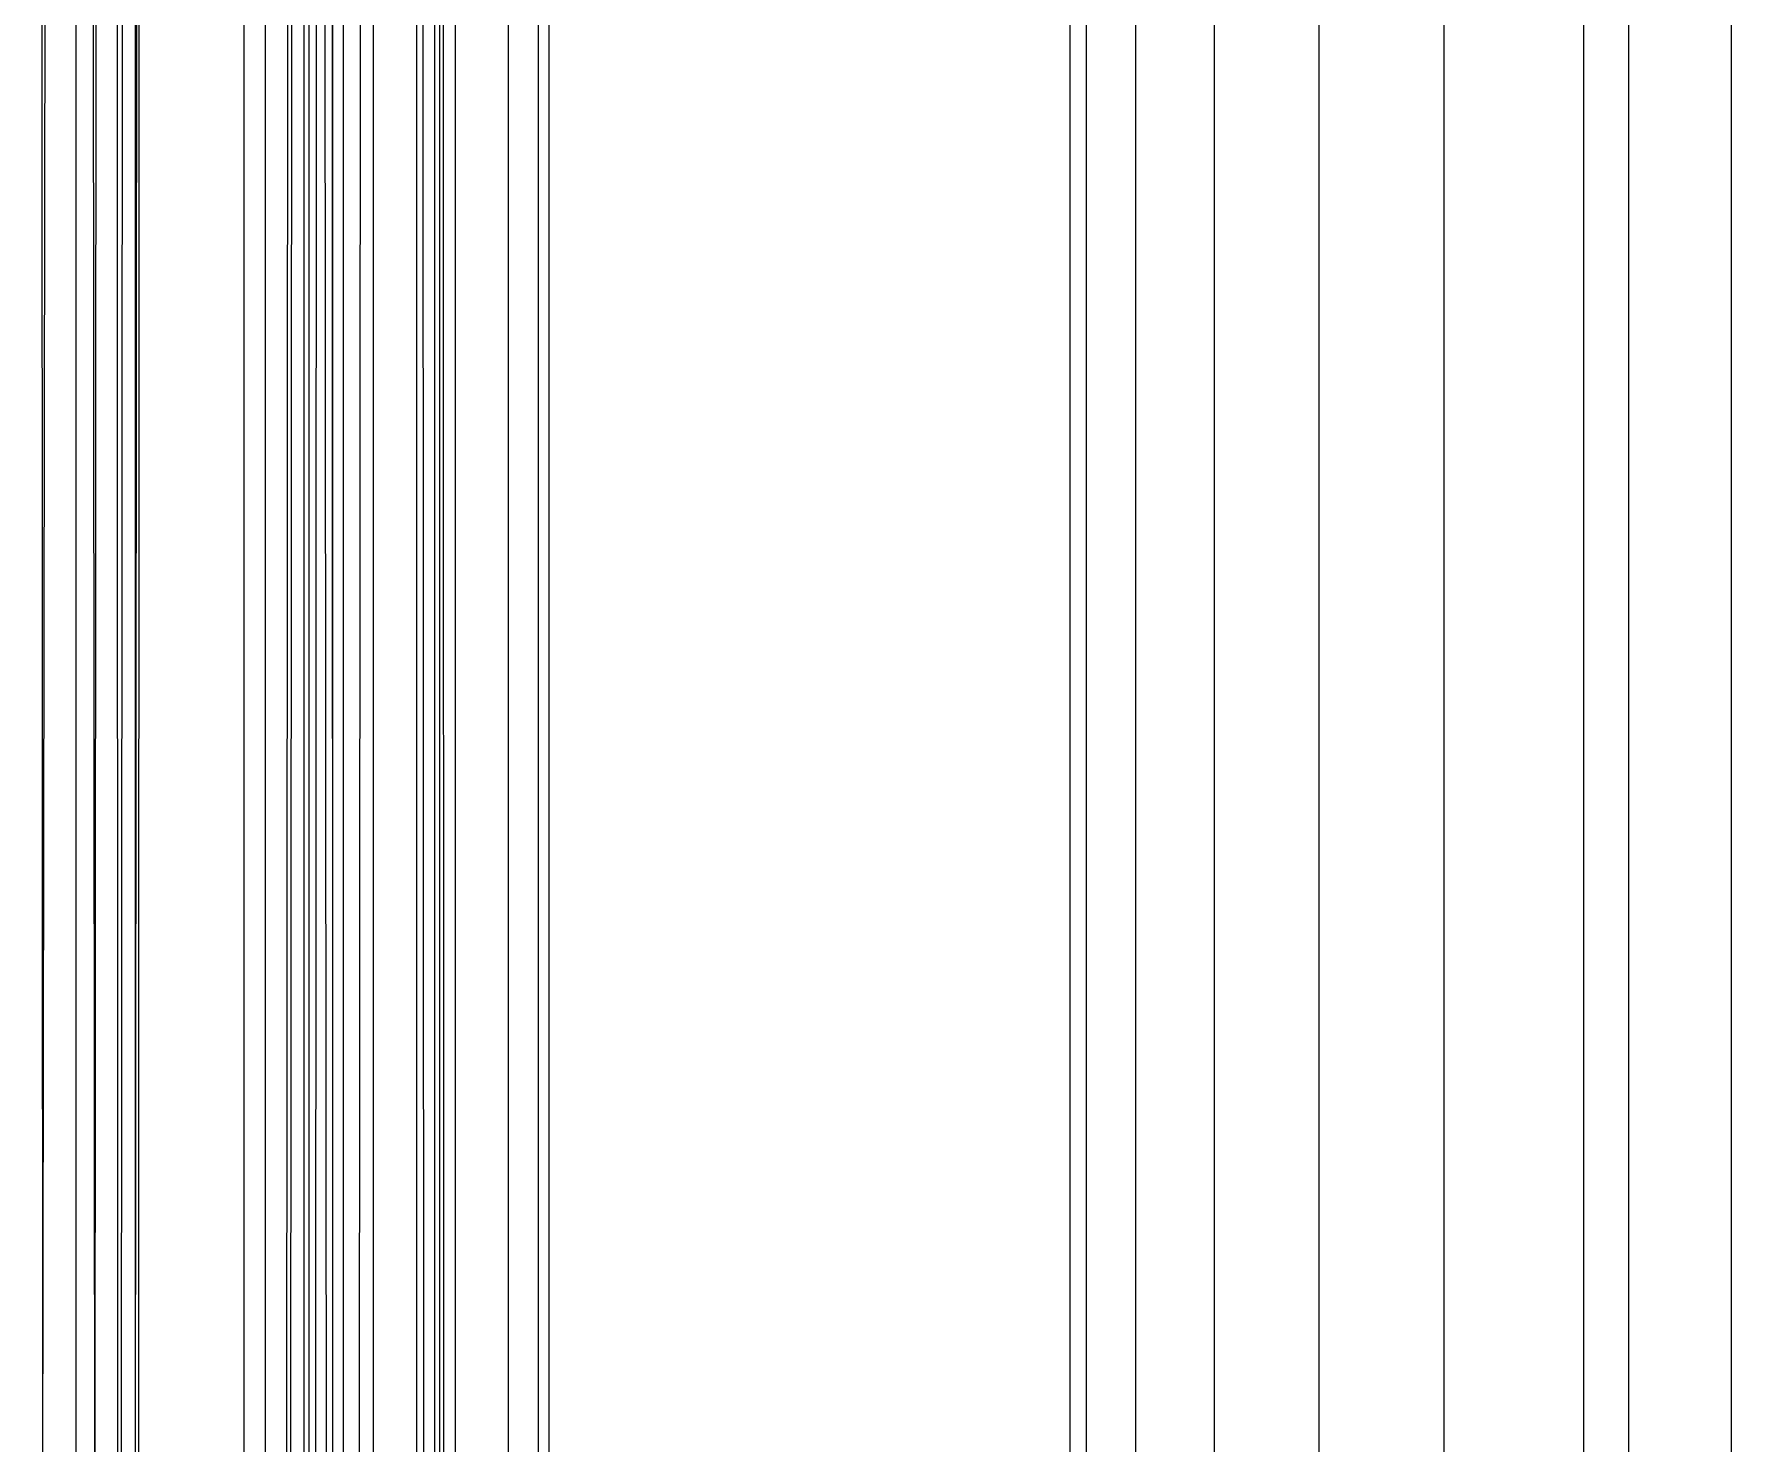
# Model space of a CAD drawing. Header units: inches. Extents: x 17 to 4615, y 5 to 3256.
# Drawn here: x 1647.58 to 1660.93, y 2421.07 to 2432.15 of the extents above; entities that cross this region are included whole.
import ezdxf

# ---------------------------------------------------------------- set-up
doc = ezdxf.new("R2010")
doc.units = ezdxf.units.IN
doc.header["$MEASUREMENT"] = 0

msp = doc.modelspace()

# ---------------------------------------------------------------- linework, layer by layer
for p, q in [((1658.676, 2228.956), (1658.676, 2605.238)), ((1660.932, 2593.884), (1660.932, 2240.021)), ((1660.129, 2240.364), (1660.129, 2593.541)), ((1659.775, 2240.515), (1659.775, 2593.39)), ((1657.69, 2592.499), (1657.69, 2241.405)), ((1656.867, 2592.148), (1656.867, 2241.757)), ((1656.247, 2591.883), (1656.247, 2242.022)), ((1655.732, 2591.662), (1655.732, 2242.242)), ((1655.863, 2242.186), (1655.863, 2591.718)), ((1651.548, 2589.914), (1651.548, 2244.023)), ((1651.632, 2589.95), (1651.632, 2243.986)), ((1651.312, 2589.813), (1651.312, 2244.125)), ((1649.747, 2418.932), (1649.751, 2588.55)), ((1649.868, 2588.55), (1649.932, 2419.102)), ((1649.932, 2419.102), (1649.932, 2588.402)), ((1650.017, 2419.102), (1650.017, 2588.402)), ((1649.403, 2419.447), (1649.403, 2588.037)), ((1647.651, 2419.717), (1647.582, 2587.852)), ((1647.651, 2419.717), (1647.912, 2587.588)), ((1647.912, 2587.588), (1647.912, 2419.907)), ((1647.912, 2587.588), (1648.06, 2419.973)), ((1648.164, 2587.49), (1648.06, 2419.973)), ((1648.241, 2420.034), (1648.217, 2587.478)), ((1648.271, 2420.026), (1648.379, 2587.458)), ((1648.379, 2587.458), (1648.379, 2420.037)), ((1650.898, 2420.804), (1650.898, 2586.701)), ((1650.773, 2586.653), (1650.773, 2420.843)), ((1650.806, 2420.845), (1650.773, 2586.653)), ((1649.569, 2418.816), (1649.687, 2581.614)), ((1650.141, 2419.102), (1650.252, 2579.778)), ((1650.252, 2419.102), (1650.252, 2579.778)), ((1650.593, 2419.102), (1650.593, 2554.565)), ((1650.593, 2554.565), (1650.647, 2419.102)), ((1649.6, 2418.931), (1649.701, 2537.43)), ((1649.708, 2418.932), (1649.701, 2537.43)), ((1649.826, 2490.896), (1649.795, 2418.933)), ((1649.232, 2463.306), (1649.232, 2419.706)), ((1650.732, 2462.152), (1650.732, 2420.843)), ((1648.379, 2420.037), (1648.417, 2461.374)), ((1648.406, 2420.021), (1648.417, 2461.374)), ((1649.871, 2432.677), (1649.882, 2418.934))]:
    msp.add_line(p, q)

doc.saveas('drawing.dxf')
